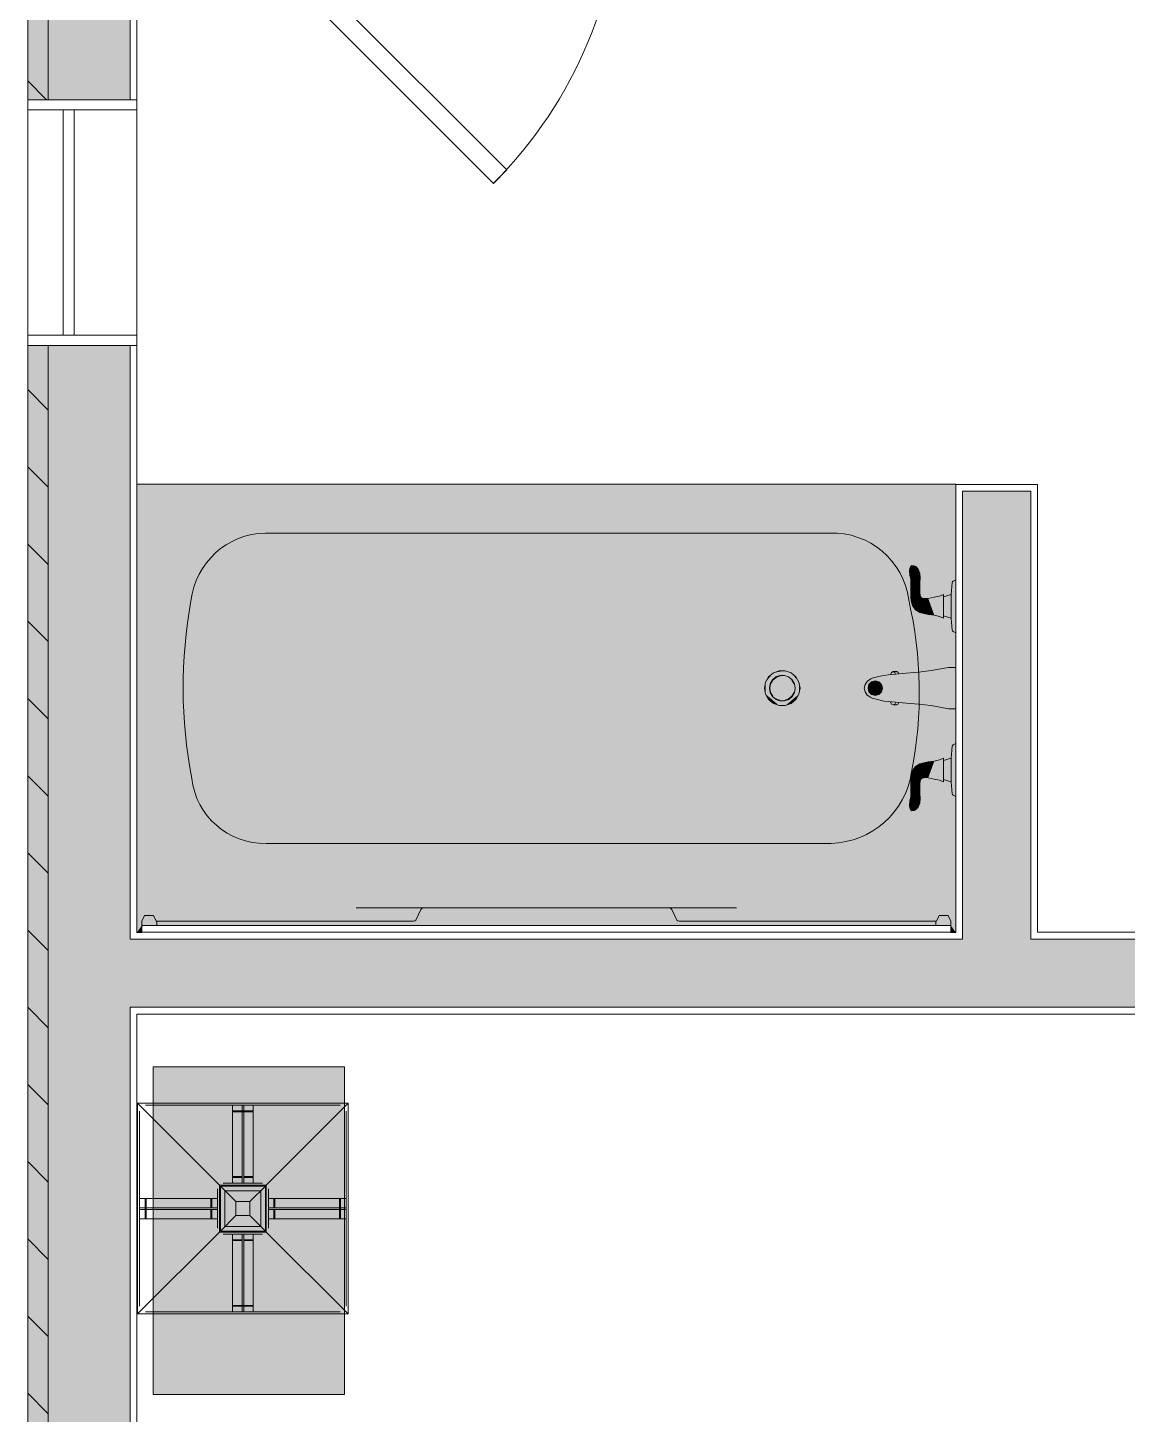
# Model space of a CAD drawing. Header units: inches. Extents: x 99 to 12024, y -5408 to 2559.
# Drawn here: x 7915.1 to 7995.7, y -5307.6 to -5206 of the extents above; entities that cross this region are included whole.
import ezdxf

# ---------------------------------------------------------------- set-up
doc = ezdxf.new("R2010")
doc.units = ezdxf.units.IN
doc.header["$LTSCALE"] = 96
doc.header["$MEASUREMENT"] = 0
for name, color, linetype, lineweight in [('Doors', 5, 'Continuous', 5), ('Fixtures_ Interior', 231, 'Continuous', 0), ('Walls_  Normal', 6, 'Continuous', 13), ('Windows', 5, 'Continuous', 5)]:
    doc.layers.add(name, color=color, linetype=linetype, lineweight=lineweight)
for name, color, linetype, lineweight, true_color in [('Electrical', 7, 'Continuous', 20, 0xff0a0a), ('Furniture_ Interior', 7, 'Continuous', 25, 0x8080c0), ('Hatch', 7, 'Continuous', 0, 0x919191)]:
    doc.layers.add(name, color=color, linetype=linetype, lineweight=lineweight, true_color=true_color)

# ---------------------------------------------------------------- blocks, each defined once
blk = doc.blocks.new('Standard Tub 1')
at = {"layer": 'Fixtures_ Interior', "color": 17, "lineweight": 0, "true_color": 0x804040, "transparency": 33554687}
for p, q in [((-29.66, 24.77), (-29.1, 24.6)), ((-30, 19.42), (-29.47, 19.42)), ((-25.84, 18.96), (-25.8, 19.03)), ((-18.15, 18.21), (-17.99, 18.49)), ((-17.45, 18.84), (-17.76, 18.72)), ((-30, 16.38), (-29.47, 16.38)), ((-25.84, 16.84), (-25.79, 16.75)), ((-25.78, 16.74), (-25.68, 16.68)), ((-25.41, 16.67), (-25.68, 16.67)), ((-17.13, 17), (-16.83, 17.11)), ((-13.93, 1.8), (13.93, 1.8))]:
    blk.add_line(p, q, dxfattribs=at)
for points in [[(30, 32.84), (30, 0), (29.65, 0), (29.65, 0.5), (-29.65, 0.5), (-29.65, 0), (-30, 0), (-30, 32.84)], [(-29.1, 24.77), (-28.81, 24.64), (-28.43, 24.56), (-27.98, 24.48), (-27.83, 24.46), (-27.68, 24.48), (-27.55, 24.49), (-27.47, 24.55), (-27.42, 24.62), (-27.38, 24.72), (-27.37, 24.89), (-27.36, 25.32), (-27.37, 25.64), (-27.39, 25.96), (-27.36, 26.33), (-27.25, 26.63), (-27.08, 26.81), (-26.95, 26.87), (-26.79, 26.88), (-26.69, 26.8), (-26.63, 26.69), (-26.61, 26.47), (-26.63, 26.19), (-26.71, 25.87), (-26.72, 25.61), (-26.72, 25.37), (-26.7, 24.96), (-26.71, 24.58), (-26.73, 24.29), (-26.83, 23.95), (-27.06, 23.65), (-27.37, 23.44), (-27.66, 23.37), (-27.98, 23.3), (-28.43, 23.24), (-28.81, 23.16), (-29.1, 23.03)], [(-24.62, 17.9), (-24.55, 18.17), (-24.36, 18.36), (-24.1, 18.43), (-23.83, 18.36), (-23.64, 18.17), (-23.57, 17.9), (-23.64, 17.64), (-23.83, 17.44), (-24.1, 17.37), (-24.36, 17.44), (-24.55, 17.64)], [(-24.58, 17.9), (-24.52, 18.14), (-24.34, 18.32), (-24.1, 18.39), (-23.85, 18.32), (-23.67, 18.14), (-23.61, 17.9), (-23.67, 17.66), (-23.85, 17.48), (-24.1, 17.41), (-24.34, 17.48), (-24.52, 17.66)], [(-18.59, 17.9), (-18.51, 18.35), (-18.28, 18.74), (-17.94, 19.03), (-17.51, 19.18), (-17.06, 19.18), (-16.64, 19.03), (-16.29, 18.74), (-16.07, 18.35), (-15.99, 17.9), (-16.07, 17.46), (-16.29, 17.07), (-16.64, 16.78), (-17.06, 16.62), (-17.51, 16.62), (-17.94, 16.78), (-18.28, 17.07), (-18.51, 17.46)], [(-29.1, 12.77), (-28.81, 12.65), (-28.43, 12.56), (-27.98, 12.5), (-27.66, 12.43), (-27.37, 12.36), (-27.06, 12.15), (-26.83, 11.85), (-26.73, 11.51), (-26.71, 11.22), (-26.7, 10.84), (-26.72, 10.43), (-26.72, 10.19), (-26.71, 9.94), (-26.63, 9.62), (-26.61, 9.33), (-26.63, 9.12), (-26.69, 9), (-26.79, 8.92), (-26.95, 8.93), (-27.08, 9), (-27.25, 9.17), (-27.36, 9.48), (-27.39, 9.84), (-27.37, 10.16), (-27.36, 10.48), (-27.37, 10.91), (-27.38, 11.08), (-27.42, 11.18), (-27.47, 11.25), (-27.55, 11.31), (-27.68, 11.32), (-27.83, 11.35), (-27.98, 11.32), (-28.43, 11.24), (-28.81, 11.16), (-29.1, 11.03)]]:
    blk.add_lwpolyline(points, close=True, dxfattribs=at)
for points in [[(9, 1.8), (9.08, 1.78), (9.14, 1.74), (9.19, 1.68), (9.53, 0.96), (9.57, 0.9), (9.63, 0.86), (9.73, 0.84), (28.58, 0.84), (28.61, 0.89), (28.78, 1.25), (29.44, 1.25), (29.65, 0.84), (29.65, 0), (30, 0), (30, 32.84), (-30, 32.84), (-30, 0), (-29.65, 0), (-29.65, 0.84), (-29.44, 1.25), (-28.78, 1.25), (-28.61, 0.89), (-28.58, 0.84), (-9.73, 0.84), (-9.63, 0.86), (-9.57, 0.9), (-9.53, 0.96), (-9.19, 1.68), (-9.14, 1.74), (-9.08, 1.78), (-9, 1.8)], [(-29.66, 23.03), (-29.66, 24.77), (-29.73, 25.64), (-29.75, 25.7), (-29.8, 25.75), (-30, 25.84)], [(-29.1, 23.2), (-29.66, 23.03), (-29.73, 22.15), (-29.75, 22.1), (-29.8, 22.05), (-30, 21.96)], [(-23.56, 18.43), (-23.78, 18.59), (-23.87, 18.63), (-24.27, 18.74), (-24.46, 18.78), (-24.72, 18.84), (-25.05, 18.89), (-26.36, 19), (-27.28, 19.08), (-28.21, 19.19), (-29.47, 19.42)], [(-25.21, 18.9), (-25.27, 19.01), (-25.29, 19.05), (-25.41, 19.13), (-25.67, 19.13), (-25.79, 19.06)], [(-25.59, 18.94), (-25.53, 19.05), (-25.41, 19.13)], [(-23.63, 18.49), (-23.51, 18.4), (-23.35, 18.17), (-23.3, 17.9), (-23.35, 17.63), (-23.51, 17.4), (-23.63, 17.32)], [(-17.74, 18.73), (-18.01, 18.51), (-18.18, 18.22), (-18.23, 17.9), (-18.18, 17.58), (-18.01, 17.29), (-17.76, 17.08), (-17.45, 16.97), (-17.12, 16.97), (-16.81, 17.08)], [(-16.83, 17.07), (-16.56, 17.29), (-16.4, 17.58), (-16.34, 17.9), (-16.4, 18.22), (-16.56, 18.51), (-16.81, 18.72), (-17.12, 18.83), (-17.45, 18.83)], [(-16.59, 17.31), (-16.43, 17.59), (-16.37, 17.9), (-16.43, 18.21), (-16.59, 18.49), (-16.83, 18.69), (-17.13, 18.8)], [(-29.47, 16.38), (-28.21, 16.62), (-27.28, 16.72), (-26.36, 16.8), (-25.05, 16.92), (-24.72, 16.96), (-24.46, 17.02), (-24.27, 17.07), (-23.87, 17.17), (-23.78, 17.21), (-23.56, 17.37)], [(-17.45, 17), (-17.74, 17.11), (-17.99, 17.31), (-18.15, 17.59)], [(-25.21, 16.9), (-25.27, 16.78), (-25.29, 16.74), (-25.41, 16.67), (-25.53, 16.74), (-25.6, 16.87)], [(-30, 13.84), (-29.8, 13.75), (-29.75, 13.71), (-29.73, 13.65), (-29.66, 12.77)], [(-29.66, 11.03), (-29.66, 12.77), (-29.1, 12.6)], [(-29.1, 11.2), (-29.66, 11.03), (-29.73, 10.16), (-29.75, 10.1), (-29.8, 10.06), (-30, 9.96)], [(28.55, 0.84), (28.55, 0.5), (-28.55, 0.5), (-28.55, 0.84)]]:
    blk.add_lwpolyline(points, dxfattribs=at)
blk.add_lwpolyline([(-26.55, 24.37, -0.386366), (-20.76, 29.27), (20.59, 29.27, -0.375183), (26.04, 24.3, -0.093098), (25.98, 11.29, -0.387649), (20.54, 6.53), (-20.86, 6.53, -0.364488), (-26.76, 11.76, -0.106183)], format="xyb", close=True, dxfattribs=at)
at = {"layer": 'Fixtures_ Interior', "color": 7, "lineweight": 0, "true_color": 0xffffff, "transparency": 33554687}
for points in [[(-30, 32.84), (30, 32.84), (-30, 32.84), (29.65, 0.5)], [(29.65, 0.5), (-29.65, 0.5), (29.65, 0.5), (-30, 32.84)], [(-29.65, 0.5), (-30, 0), (-29.65, 0.5), (-30, 32.84)], [(30, 32.84), (30, 0), (30, 32.84), (29.65, 0.5)], [(-27.36, 26.33), (-27.25, 26.63), (-27.36, 26.33), (-26.61, 26.47)], [(-26.61, 26.47), (-26.63, 26.19), (-26.61, 26.47), (-27.36, 26.33)], [(-27.25, 26.63), (-27.08, 26.81), (-27.25, 26.63), (-26.61, 26.47)], [(-26.95, 26.87), (-26.63, 26.69), (-26.95, 26.87), (-27.08, 26.81)], [(-27.08, 26.81), (-26.63, 26.69), (-27.08, 26.81), (-26.61, 26.47)], [(-26.95, 26.87), (-26.79, 26.88), (-26.95, 26.87), (-26.69, 26.8)], [(-26.69, 26.8), (-26.63, 26.69), (-26.69, 26.8), (-26.95, 26.87)], [(-27.36, 26.33), (-26.63, 26.19), (-27.36, 26.33), (-27.39, 25.96)], [(-27.39, 25.96), (-26.63, 26.19), (-27.39, 25.96), (-26.71, 25.87)], [(-27.37, 25.64), (-27.39, 25.96), (-27.37, 25.64), (-26.71, 25.87)], [(-27.37, 25.64), (-26.71, 25.87), (-27.37, 25.64), (-26.72, 25.61)], [(-27.36, 25.32), (-27.37, 25.64), (-27.36, 25.32), (-26.72, 25.61)], [(-26.72, 25.61), (-26.72, 25.37), (-26.72, 25.61), (-27.36, 25.32)], [(-29.1, 23.03), (-29.1, 24.77), (-29.1, 23.03), (-28.81, 24.64)], [(-28.81, 24.64), (-28.81, 23.16), (-28.81, 24.64), (-29.1, 23.03)], [(-28.81, 24.64), (-28.43, 24.56), (-28.81, 24.64), (-28.43, 23.24)], [(-28.43, 23.24), (-28.81, 23.16), (-28.43, 23.24), (-28.81, 24.64)], [(-27.98, 24.48), (-28.43, 23.24), (-27.98, 24.48), (-28.43, 24.56)], [(-27.98, 23.3), (-28.43, 23.24), (-27.98, 23.3), (-27.98, 24.48)], [(-27.83, 24.46), (-27.98, 23.3), (-27.83, 24.46), (-27.98, 24.48)], [(-27.66, 23.37), (-27.98, 23.3), (-27.66, 23.37), (-27.83, 24.46)], [(-27.68, 24.48), (-27.66, 23.37), (-27.68, 24.48), (-27.83, 24.46)], [(-27.55, 24.49), (-27.37, 23.44), (-27.55, 24.49), (-27.68, 24.48)], [(-27.37, 23.44), (-27.66, 23.37), (-27.37, 23.44), (-27.68, 24.48)], [(-27.55, 24.49), (-27.47, 24.55), (-27.55, 24.49), (-26.83, 23.95)], [(-27.55, 24.49), (-26.83, 23.95), (-27.55, 24.49), (-27.06, 23.65)], [(-27.06, 23.65), (-27.37, 23.44), (-27.06, 23.65), (-27.55, 24.49)], [(-27.42, 24.62), (-26.73, 24.29), (-27.42, 24.62), (-27.47, 24.55)], [(-27.47, 24.55), (-26.73, 24.29), (-27.47, 24.55), (-26.83, 23.95)], [(-27.38, 24.72), (-26.71, 24.58), (-27.38, 24.72), (-27.42, 24.62)], [(-26.71, 24.58), (-26.73, 24.29), (-26.71, 24.58), (-27.42, 24.62)], [(-27.38, 24.72), (-27.37, 24.89), (-27.38, 24.72), (-26.7, 24.96)], [(-26.7, 24.96), (-26.71, 24.58), (-26.7, 24.96), (-27.38, 24.72)], [(-27.37, 24.89), (-27.36, 25.32), (-27.37, 24.89), (-26.7, 24.96)], [(-27.36, 25.32), (-26.72, 25.37), (-27.36, 25.32), (-26.7, 24.96)], [(-24.55, 18.17), (-24.36, 18.36), (-24.55, 18.17), (-24.1, 18.43)], [(-24.1, 18.43), (-23.83, 18.36), (-24.1, 18.43), (-24.55, 18.17)], [(-24.55, 18.17), (-23.83, 18.36), (-24.55, 18.17), (-23.64, 18.17)], [(-24.52, 18.14), (-24.34, 18.32), (-24.52, 18.14), (-24.1, 18.39)], [(-24.1, 18.39), (-23.85, 18.32), (-24.1, 18.39), (-24.52, 18.14)], [(-24.52, 18.14), (-23.85, 18.32), (-24.52, 18.14), (-23.67, 18.14)], [(-18.51, 17.46), (-18.59, 17.9), (-18.51, 17.46), (-18.51, 18.35)], [(-18.51, 18.35), (-18.28, 18.74), (-18.51, 18.35), (-17.94, 19.03)], [(-17.94, 19.03), (-16.64, 19.03), (-17.94, 19.03), (-18.51, 18.35)], [(-16.64, 19.03), (-16.07, 18.35), (-16.64, 19.03), (-18.51, 18.35)], [(-18.51, 18.35), (-16.07, 18.35), (-18.51, 18.35), (-17.51, 16.62)], [(-18.51, 17.46), (-18.51, 18.35), (-18.51, 17.46), (-17.51, 16.62)], [(-17.51, 19.18), (-16.64, 19.03), (-17.51, 19.18), (-17.94, 19.03)], [(-17.06, 19.18), (-16.64, 19.03), (-17.06, 19.18), (-17.51, 19.18)], [(-16.07, 18.35), (-16.07, 17.46), (-16.07, 18.35), (-17.51, 16.62)], [(-16.29, 18.74), (-16.07, 18.35), (-16.29, 18.74), (-16.64, 19.03)], [(-15.99, 17.9), (-16.07, 17.46), (-15.99, 17.9), (-16.07, 18.35)], [(-24.55, 17.64), (-24.62, 17.9), (-24.55, 17.64), (-24.55, 18.17)], [(-24.52, 17.66), (-24.58, 17.9), (-24.52, 17.66), (-24.52, 18.14)], [(-24.55, 17.64), (-24.55, 18.17), (-24.55, 17.64), (-23.64, 18.17)], [(-24.55, 17.64), (-23.64, 18.17), (-24.55, 17.64), (-23.64, 17.64)], [(-24.55, 17.64), (-23.64, 17.64), (-24.55, 17.64), (-23.83, 17.44)], [(-23.83, 17.44), (-24.1, 17.37), (-23.83, 17.44), (-24.55, 17.64)], [(-24.55, 17.64), (-24.1, 17.37), (-24.55, 17.64), (-24.36, 17.44)], [(-23.67, 18.14), (-23.67, 17.66), (-23.67, 18.14), (-24.52, 18.14)], [(-24.52, 18.14), (-23.67, 17.66), (-24.52, 18.14), (-24.52, 17.66)], [(-23.67, 17.66), (-23.85, 17.48), (-23.67, 17.66), (-24.52, 17.66)], [(-24.52, 17.66), (-23.85, 17.48), (-24.52, 17.66), (-24.1, 17.41)], [(-24.1, 17.41), (-24.34, 17.48), (-24.1, 17.41), (-24.52, 17.66)], [(-23.67, 18.14), (-23.61, 17.9), (-23.67, 18.14), (-23.67, 17.66)], [(-23.64, 18.17), (-23.57, 17.9), (-23.64, 18.17), (-23.64, 17.64)], [(-18.51, 17.46), (-17.51, 16.62), (-18.51, 17.46), (-18.28, 17.07)], [(-16.07, 17.46), (-17.06, 16.62), (-16.07, 17.46), (-17.51, 16.62)], [(-16.07, 17.46), (-16.29, 17.07), (-16.07, 17.46), (-17.06, 16.62)], [(-17.51, 16.62), (-17.94, 16.78), (-17.51, 16.62), (-18.28, 17.07)], [(-16.29, 17.07), (-16.64, 16.78), (-16.29, 17.07), (-17.06, 16.62)], [(-28.81, 12.65), (-28.81, 11.16), (-28.81, 12.65), (-29.1, 12.77)], [(-29.1, 12.77), (-28.81, 11.16), (-29.1, 12.77), (-29.1, 11.03)], [(-28.43, 12.56), (-28.81, 11.16), (-28.43, 12.56), (-28.81, 12.65)], [(-28.43, 11.24), (-28.81, 11.16), (-28.43, 11.24), (-28.43, 12.56)], [(-27.98, 12.5), (-27.98, 11.32), (-27.98, 12.5), (-28.43, 12.56)], [(-28.43, 12.56), (-27.98, 11.32), (-28.43, 12.56), (-28.43, 11.24)], [(-27.98, 12.5), (-27.66, 12.43), (-27.98, 12.5), (-27.83, 11.35)], [(-27.83, 11.35), (-27.98, 11.32), (-27.83, 11.35), (-27.98, 12.5)], [(-27.66, 12.43), (-27.68, 11.32), (-27.66, 12.43), (-27.83, 11.35)], [(-27.37, 12.36), (-27.68, 11.32), (-27.37, 12.36), (-27.66, 12.43)], [(-27.55, 11.31), (-27.68, 11.32), (-27.55, 11.31), (-27.37, 12.36)], [(-27.37, 12.36), (-27.06, 12.15), (-27.37, 12.36), (-27.55, 11.31)], [(-27.06, 12.15), (-26.83, 11.85), (-27.06, 12.15), (-27.55, 11.31)], [(-26.83, 11.85), (-27.47, 11.25), (-26.83, 11.85), (-27.55, 11.31)], [(-26.73, 11.51), (-27.47, 11.25), (-26.73, 11.51), (-26.83, 11.85)], [(-27.42, 11.18), (-27.47, 11.25), (-27.42, 11.18), (-26.73, 11.51)], [(-26.73, 11.51), (-26.71, 11.22), (-26.73, 11.51), (-27.42, 11.18)], [(-26.71, 11.22), (-27.38, 11.08), (-26.71, 11.22), (-27.42, 11.18)], [(-26.7, 10.84), (-27.38, 11.08), (-26.7, 10.84), (-26.71, 11.22)], [(-26.71, 9.94), (-27.39, 9.84), (-26.71, 9.94), (-27.37, 10.16)], [(-27.37, 10.91), (-27.38, 11.08), (-27.37, 10.91), (-26.7, 10.84)], [(-26.7, 10.84), (-27.36, 10.48), (-26.7, 10.84), (-27.37, 10.91)], [(-27.37, 10.16), (-27.36, 10.48), (-27.37, 10.16), (-26.72, 10.19)], [(-26.72, 10.19), (-26.71, 9.94), (-26.72, 10.19), (-27.37, 10.16)], [(-26.72, 10.43), (-27.36, 10.48), (-26.72, 10.43), (-26.7, 10.84)], [(-26.72, 10.19), (-27.36, 10.48), (-26.72, 10.19), (-26.72, 10.43)], [(-26.63, 9.62), (-27.39, 9.84), (-26.63, 9.62), (-26.71, 9.94)], [(-27.36, 9.48), (-27.39, 9.84), (-27.36, 9.48), (-26.63, 9.62)], [(-26.61, 9.33), (-27.36, 9.48), (-26.61, 9.33), (-26.63, 9.62)], [(-27.25, 9.17), (-27.36, 9.48), (-27.25, 9.17), (-26.61, 9.33)], [(-26.61, 9.33), (-27.08, 9), (-26.61, 9.33), (-27.25, 9.17)], [(-26.63, 9.12), (-27.08, 9), (-26.63, 9.12), (-26.61, 9.33)], [(-26.95, 8.93), (-27.08, 9), (-26.95, 8.93), (-26.63, 9.12)], [(-26.63, 9.12), (-26.69, 9), (-26.63, 9.12), (-26.95, 8.93)], [(-26.69, 9), (-26.79, 8.92), (-26.69, 9), (-26.95, 8.93)], [(-29.65, 0.5), (-29.65, 0), (-29.65, 0.5), (-30, 0)], [(30, 0), (29.65, 0), (30, 0), (29.65, 0.5)]]:
    blk.add_solid(points, dxfattribs=at)
blk = doc.blocks.new('Storage Furniture_Dressers_Drawer Chests_Contemporary Dresser')
at = {"layer": 'Furniture_ Interior', "color": 163, "lineweight": 0, "true_color": 0x8080c0, "transparency": 33554687}
for p, q in [((-21, 14), (21, 14)), ((-21, 0), (-21, 14)), ((21, 14), (21, 0)), ((21, 0), (-21, 0))]:
    blk.add_line(p, q, dxfattribs=at)
at = {"layer": 'Furniture_ Interior', "color": 7, "lineweight": 0, "true_color": 0xffffff, "transparency": 33554687}
blk.add_solid([(-21, 14), (21, 14), (-21, 0), (21, 0)], dxfattribs=at)
blk = doc.blocks.new('Lighting (interior)_Lamps_Table Lamps_Arts & Crafts Table Lamp')
at = {"layer": 'Electrical', "lineweight": 0, "transparency": 33554687}
for p, q in [((-7.72, 15.44), (7.72, 15.44)), ((7.14, 15.29), (-7.14, 15.29)), ((-0.75, 9.59), (-0.75, 15.29)), ((-0.06, 14.88), (-0.06, 15.29)), ((0.06, 15.29), (0.06, 14.88)), ((0.75, 15.29), (0.75, 9.59)), ((-7.57, 14.86), (-7.57, 0.58)), ((-0.75, 14.88), (0.75, 14.88)), ((-0.75, 14.81), (0.75, 14.81)), ((-0.06, 14.81), (-0.06, 9.59)), ((0.06, 9.59), (0.06, 14.81)), ((7.57, 0.58), (7.57, 14.86)), ((-1.87, 6.28), (-1.87, 9.16)), ((-1.72, 9.44), (1.72, 9.44)), ((-0.51, 8.23), (-1.65, 9.37)), ((-1.44, 9.59), (1.44, 9.59)), ((-0.06, 10.06), (-0.75, 10.06)), ((-0.75, 9.99), (-0.06, 9.99)), ((0.75, 10.06), (0.06, 10.06)), ((0.06, 9.99), (0.75, 9.99)), ((1.65, 9.37), (0.51, 8.23)), ((1.87, 9.16), (1.87, 6.28)), ((-7.57, 8.47), (-1.87, 8.47)), ((-7.16, 6.97), (-7.16, 8.47)), ((-7.09, 6.97), (-7.09, 8.47)), ((-2.35, 8.47), (-2.35, 7.78)), ((-2.28, 7.78), (-2.28, 8.47)), ((1.87, 8.47), (7.57, 8.47)), ((2.28, 8.47), (2.28, 7.78)), ((2.35, 7.78), (2.35, 8.47)), ((7.09, 8.47), (7.09, 6.97)), ((7.16, 8.47), (7.16, 6.97)), ((-7.57, 7.78), (-7.16, 7.78)), ((-7.57, 7.66), (-7.16, 7.66)), ((-1.87, 7.78), (-7.09, 7.78)), ((-7.09, 7.66), (-1.87, 7.66)), ((-2.35, 7.66), (-2.35, 6.97)), ((-2.28, 6.97), (-2.28, 7.66)), ((7.09, 7.78), (1.87, 7.78)), ((1.87, 7.66), (7.09, 7.66)), ((2.28, 7.66), (2.28, 6.97)), ((2.35, 6.97), (2.35, 7.66)), ((7.57, 7.78), (7.16, 7.78)), ((7.16, 7.66), (7.57, 7.66)), ((-1.87, 6.97), (-7.57, 6.97)), ((7.57, 6.97), (1.87, 6.97)), ((1.44, 5.85), (-1.44, 5.85)), ((-0.75, 0.15), (-0.75, 5.85)), ((-0.06, 5.44), (-0.75, 5.44)), ((-0.75, 5.37), (-0.06, 5.37)), ((-0.06, 5.85), (-0.06, 0.63)), ((0.06, 0.63), (0.06, 5.85)), ((0.75, 5.44), (0.06, 5.44)), ((0.06, 5.37), (0.75, 5.37)), ((0.75, 5.85), (0.75, 0.15)), ((-7.14, 0.15), (7.14, 0.15)), ((0.75, 0.63), (-0.75, 0.63)), ((0.75, 0.56), (-0.75, 0.56)), ((-0.06, 0.56), (-0.06, 0.15)), ((0.06, 0.15), (0.06, 0.56))]:
    blk.add_line(p, q, dxfattribs=at)
for points in [[(-1.72, 6), (1.72, 6), (7.72, 0), (-7.72, 0), (-7.72, 15.44), (-1.72, 9.44), (-1.72, 6), (-7.72, 0)], [(7.72, 0), (7.72, 15.44), (1.72, 9.44), (1.72, 6)], [(-1.65, 6.07), (-1.65, 9.37), (1.65, 9.37), (1.65, 6.07)], [(0.51, 7.21), (1.65, 6.07), (-1.65, 6.07), (-0.51, 7.21)]]:
    blk.add_lwpolyline(points, dxfattribs=at)
for points in [[(-1.31, 9.03), (1.31, 9.03), (1.31, 6.41), (-1.31, 6.41)], [(-0.51, 8.23), (0.51, 8.23), (0.51, 7.21), (-0.51, 7.21)]]:
    blk.add_lwpolyline(points, close=True, dxfattribs=at)

msp = doc.modelspace()

# ---------------------------------------------------------------- linework, layer by layer
at = {"layer": 'Doors', "transparency": 33554687}
for p, q in [((7927.59, -5193.85), (7950.22, -5216.47)), ((7926.62, -5194.82), (7949.24, -5217.45)), ((7949.24, -5217.45), (7950.22, -5216.47))]:
    msp.add_line(p, q, dxfattribs=at)
msp.add_arc((7926.62, -5194.82), 32, 315, 0, dxfattribs=at)
at = {"layer": 'Hatch', "color": 1, "transparency": 33554687}
for p, q in [((7916.5, -5211.32), (7915.12, -5209.94)), ((7915.12, -5232.56), (7916.62, -5234.06)), ((7915.12, -5238.22), (7916.62, -5239.72)), ((7983.12, -5239.51), (7983.12, -5240.01)), ((7989.12, -5240.01), (7989.12, -5239.51)), ((7915.12, -5243.88), (7916.62, -5245.38)), ((7915.12, -5249.53), (7916.62, -5251.03)), ((7915.12, -5255.19), (7916.62, -5256.69)), ((7915.12, -5260.85), (7916.62, -5262.35)), ((7915.12, -5266.5), (7916.62, -5268)), ((7915.12, -5272.16), (7916.62, -5273.66)), ((7915.12, -5277.82), (7916.62, -5279.32)), ((7915.12, -5283.48), (7916.62, -5284.98)), ((7915.12, -5289.13), (7916.62, -5290.63)), ((7915.12, -5294.79), (7916.62, -5296.29)), ((7915.12, -5300.45), (7916.62, -5301.95)), ((7915.12, -5306.1), (7916.62, -5307.6))]:
    msp.add_line(p, q, dxfattribs=at)
at = {"layer": 'Walls_  Normal', "transparency": 33554687}
for p, q in [((7915.12, -5211.32), (7915.12, -5024.32)), ((7916.62, -5211.32), (7916.62, -5025.82)), ((7922.62, -5211.32), (7922.62, -5194.32)), ((7923.12, -5211.32), (7923.12, -5194.82)), ((7915.12, -5211.32), (7923.12, -5211.32)), ((7916.62, -5211.32), (7922.62, -5211.32)), ((7915.12, -5324.32), (7915.12, -5229.32)), ((7915.12, -5229.32), (7923.12, -5229.32)), ((7916.62, -5324.32), (7916.62, -5229.32)), ((7916.62, -5229.32), (7922.62, -5229.32)), ((7922.62, -5272.82), (7922.62, -5229.32)), ((7923.12, -5272.32), (7923.12, -5229.32)), ((7983.12, -5272.32), (7983.12, -5239.51)), ((7989.12, -5239.51), (7983.12, -5239.51)), ((7983.62, -5272.82), (7983.62, -5240.01)), ((7988.62, -5240.01), (7983.62, -5240.01)), ((7988.62, -5272.82), (7988.62, -5240.01)), ((7989.12, -5272.32), (7989.12, -5239.51)), ((7923.12, -5272.32), (7983.12, -5272.32)), ((7989.12, -5272.32), (8065.12, -5272.32)), ((7922.62, -5272.82), (7983.62, -5272.82)), ((7988.62, -5272.82), (8065.62, -5272.82)), ((7922.62, -5324.32), (7922.62, -5277.82)), ((7922.62, -5277.82), (8075.87, -5277.82)), ((7923.12, -5324.32), (7923.12, -5278.32)), ((7923.12, -5278.32), (8075.87, -5278.32))]:
    msp.add_line(p, q, dxfattribs=at)
at = {"layer": 'Walls_  Normal', "color": 252, "true_color": 0x949494, "transparency": 33554687}
for points in [[(7915.12, -5211.32), (7915.12, -5024.32), (7916.62, -5211.32), (7916.62, -5025.82)], [(7916.62, -5211.32), (7916.62, -5025.82), (7922.62, -5211.32), (7922.62, -5025.82)], [(7915.12, -5324.32), (7915.12, -5229.32), (7916.62, -5324.32), (7916.62, -5229.32)], [(7916.62, -5324.32), (7916.62, -5229.32), (7922.62, -5324.32), (7922.62, -5229.32)], [(7983.62, -5272.82), (7983.62, -5240.01), (7988.62, -5272.82), (7988.62, -5240.01)], [(7922.62, -5272.82), (8075.87, -5272.82), (7922.62, -5277.82), (8075.87, -5277.82)]]:
    msp.add_solid(points, dxfattribs=at)
at = {"layer": 'Windows', "transparency": 33554687}
for p, q in [((7915.12, -5229.32), (7915.12, -5211.32)), ((7915.12, -5211.32), (7915.12, -5212.07)), ((7915.12, -5211.32), (7923.12, -5211.32)), ((7923.12, -5229.32), (7923.12, -5211.32)), ((7923.12, -5211.32), (7923.12, -5212.07)), ((7915.12, -5212.07), (7923.12, -5212.07)), ((7917.72, -5212.07), (7917.72, -5228.57)), ((7918.52, -5212.07), (7918.52, -5228.57)), ((7915.12, -5228.57), (7915.12, -5229.32)), ((7915.12, -5228.57), (7923.12, -5228.57)), ((7923.12, -5228.57), (7923.12, -5229.32)), ((7915.12, -5229.32), (7923.12, -5229.32))]:
    msp.add_line(p, q, dxfattribs=at)

# ---------------------------------------------------------------- block references
at = {"layer": 'Electrical', "transparency": 33554687}
msp.add_blockref('Lighting (interior)_Lamps_Table Lamps_Arts & Crafts Table Lamp', (7930.88, -5300.29), dxfattribs=at)
at = {"layer": 'Fixtures_ Interior', "transparency": 33554687, "xscale": -1, "rotation": 359.9999999999999}
msp.add_blockref('Standard Tub 1', (7953.12, -5272.34), dxfattribs=at)
at = {"layer": 'Furniture_ Interior', "transparency": 33554687, "xscale": 0.5714285969734192, "rotation": 90}
msp.add_blockref('Storage Furniture_Dressers_Drawer Chests_Contemporary Dresser', (7938.32, -5294.19), dxfattribs=at)

doc.saveas('drawing.dxf')
